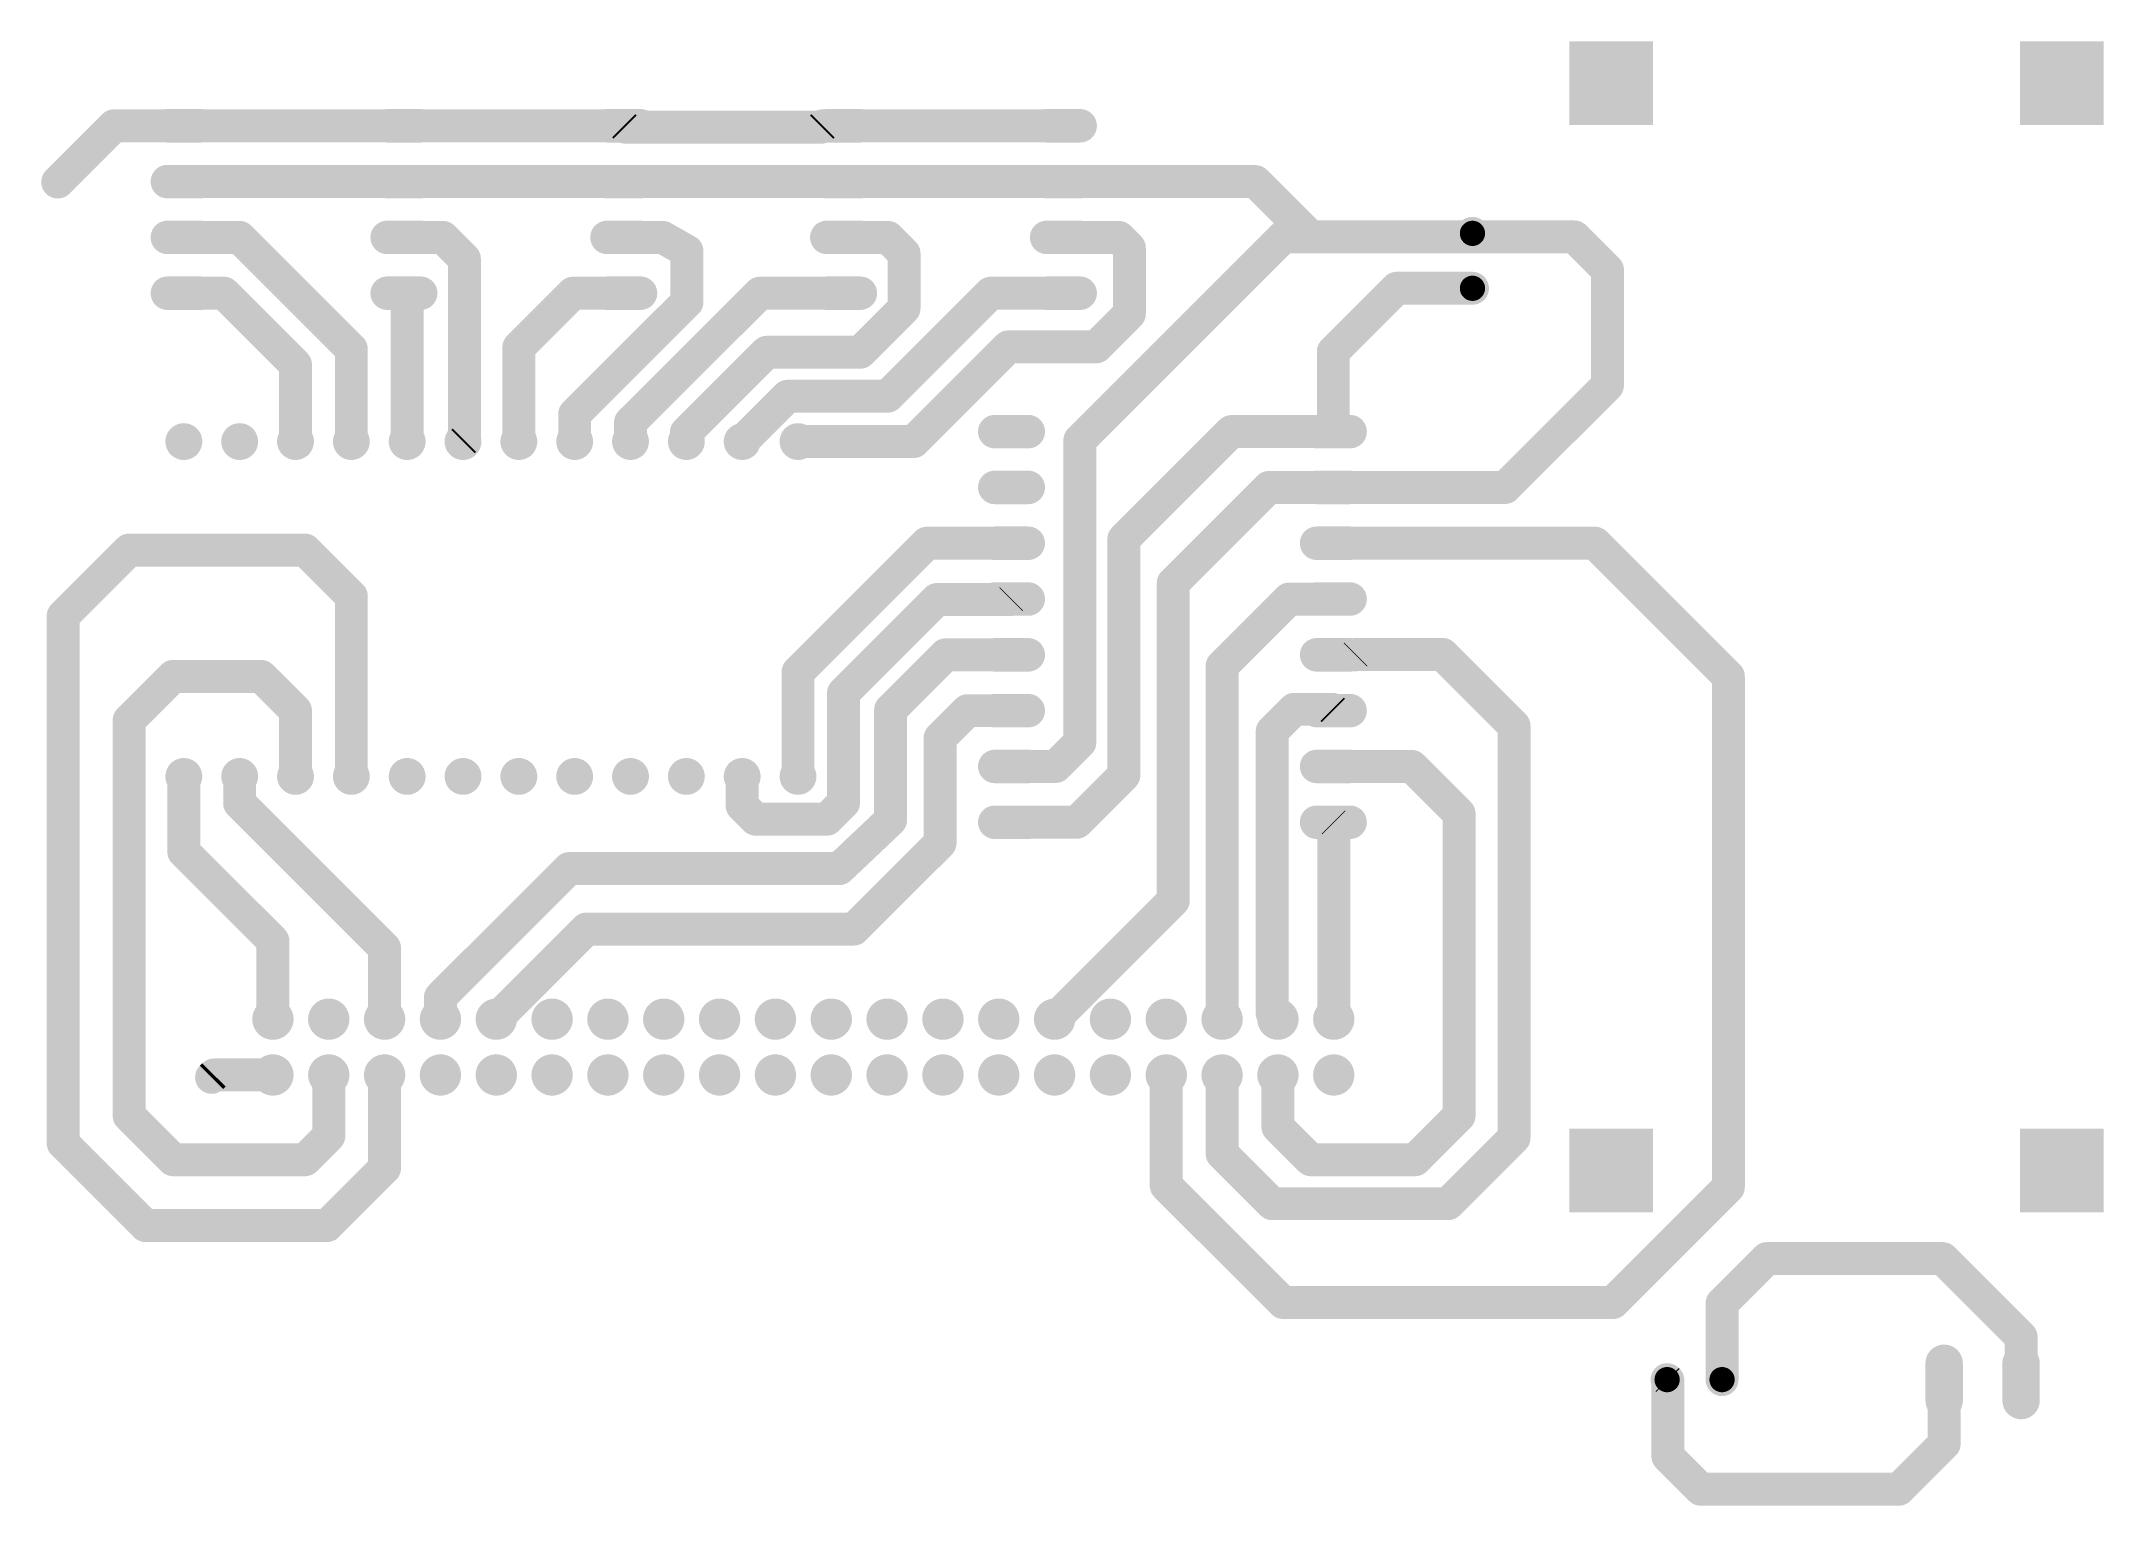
# Model space of a CAD drawing. Extents: x 3.5 to 97.3, y 1 to 67.7.
import ezdxf

# ---------------------------------------------------------------- set-up
doc = ezdxf.new("R2010")
doc.units = 0
for name, color, linetype in [('1', 12, 'CONTINUOUS'), ('17', 122, 'CONTINUOUS'), ('18', 122, 'CONTINUOUS')]:
    doc.layers.add(name, color=color, linetype=linetype)

# ---------------------------------------------------------------- blocks, each defined once
blk = doc.blocks.new('LONGP100')
at = {"const_width": 1}
blk.add_lwpolyline([(-0.5, 0), (0.5, 0)], dxfattribs=at)
at = {"const_width": 0.5}
for points in [[(-0.5, 0.25, 1), (-0.5, -0.25)], [(0.5, -0.25, 1), (0.5, 0.25)]]:
    blk.add_lwpolyline(points, format="xyb", dxfattribs=at)
blk = doc.blocks.new('ROUNDP')
at = {"const_width": 0.5}
blk.add_lwpolyline([(0, -0.25, 1), (0, 0.25, 1), (0, -0.25)], format="xyb", dxfattribs=at)
blk = doc.blocks.new('SQUAREP')
blk.add_solid([(-0.5, -0.5), (0.5, -0.5), (-0.5, 0.5), (0.5, 0.5)])
blk = doc.blocks.new('ROUNDV')
at = {"const_width": 0.5}
blk.add_lwpolyline([(0, -0.25, 1), (0, 0.25, 1), (0, -0.25)], format="xyb", dxfattribs=at)

msp = doc.modelspace()

# ---------------------------------------------------------------- linework, layer by layer
at = {"layer": '1', "const_width": 1.5}
for points in [[(4.25, 61.25), (6.81, 63.81)], [(6.81, 63.81), (10, 63.81)], [(20, 63.81), (10, 63.81)], [(30, 63.81), (20, 63.81)], [(30.06, 63.75), (30, 63.81)], [(39, 63.75), (30.06, 63.75)], [(39.06, 63.81), (39, 63.75)], [(50, 63.81), (39.06, 63.81)], [(20, 61.27), (10, 61.27)], [(30, 61.27), (20, 61.27)], [(40, 61.27), (30, 61.27)], [(50, 61.27), (40, 61.27)], [(50, 61.27), (58.73, 61.27)], [(58.73, 61.27), (61.25, 58.75)], [(10, 58.73), (12.52, 58.73)], [(12.52, 58.73), (17.6065, 53.6435)], [(20, 58.73), (21.77, 58.73)], [(21.77, 58.73), (22.75, 57.75)], [(30, 58.73), (31.77, 58.73)], [(31.77, 58.73), (32.875, 58.104)], [(40, 58.73), (42.02, 58.73)], [(42.02, 58.73), (42.75, 58)], [(50, 58.73), (52.52, 58.73)], [(50.75, 49.5), (60, 58.75)], [(52.52, 58.73), (53, 58.25)], [(60, 58.75), (61.25, 58.75)], [(61.25, 58.75), (68.4451, 58.75)], [(68.4451, 58.75), (68.609, 58.9139)], [(73.25, 58.75), (68.4451, 58.75)], [(74.75, 57.25), (73.25, 58.75)], [(22.75, 57.75), (22.75, 49.5002)], [(32.875, 58.104), (32.875, 55.7888)], [(42.75, 58), (42.75, 55.5)], [(53, 58.25), (53, 55.25)], [(74.75, 52), (74.75, 57.25)], [(10, 56.19), (11.81, 56.19)], [(11.81, 56.19), (15.0665, 52.9335)], [(20, 56.19), (20.1465, 56.0435)], [(20.1465, 56.0435), (20.1465, 49.4367)], [(25.2265, 53.7265), (27.69, 56.19)], [(27.69, 56.19), (30, 56.19)], [(32.875, 55.7888), (27.7665, 50.6803)], [(30.3065, 50.3065), (36.19, 56.19)], [(36.19, 56.19), (40, 56.19)], [(42, 51.5), (46.69, 56.19)], [(46.69, 56.19), (50, 56.19)], [(62.2803, 53.5303), (65.1639, 56.4139)], [(65.1639, 56.4139), (68.609, 56.4139)], [(42.75, 55.5), (40.75, 53.5)], [(53, 55.25), (51.5, 53.75)], [(25.2265, 49.4367), (25.2265, 53.7265)], [(47.5, 53.75), (43.1867, 49.4367)], [(51.5, 53.75), (47.5, 53.75)], [(15.0665, 52.9335), (15.0665, 49.4393)], [(17.6065, 53.6435), (17.6065, 49.4367)], [(36.5, 53.5), (32.8465, 49.8465)], [(40.75, 53.5), (36.5, 53.5)], [(62.2803, 49.89), (62.2803, 53.5303)], [(70.1, 47.35), (74.75, 52)], [(35.3865, 49.4367), (37.4498, 51.5)], [(37.4498, 51.5), (42, 51.5)], [(27.7665, 50.6803), (27.7665, 49.4367)], [(30.3065, 49.4367), (30.3065, 50.3065)], [(22.75, 49.5002), (22.6865, 49.4367)], [(32.8465, 49.8465), (32.8465, 49.4367)], [(43.1867, 49.4367), (37.9265, 49.4367)], [(50.75, 35.75), (50.75, 49.5)], [(52.75, 45), (57.64, 49.89)], [(57.64, 49.89), (62.2803, 49.89)], [(55, 43), (59.35, 47.35)], [(59.35, 47.35), (62.2803, 47.35)], [(62.2803, 47.35), (70.1, 47.35)], [(4.5, 41.5), (7.5, 44.5)], [(7.5, 44.5), (15.5, 44.5)], [(15.5, 44.5), (17.6065, 42.3935)], [(43.3649, 44.3851), (37.9265, 38.9467)], [(43.7898, 44.81), (43.3649, 44.3851)], [(47.6397, 44.81), (43.7898, 44.81)], [(52.75, 45), (52.75, 34.25)], [(74.19, 44.81), (62.2803, 44.81)], [(80.25, 38.75), (74.19, 44.81)], [(55, 28.5483), (55, 43)], [(4.5, 17.5), (4.5, 41.5)], [(17.6065, 42.3935), (17.6065, 34.1967)], [(44.2493, 42.2493), (40, 38)], [(47.619, 42.2493), (44.2493, 42.2493)], [(47.6397, 42.27), (47.619, 42.2493)], [(57.2193, 39.2193), (60.27, 42.27)], [(60.27, 42.27), (62.2803, 42.27)], [(44.6397, 39.73), (42.1397, 37.23)], [(47.6397, 39.73), (44.6397, 39.73)], [(63.2803, 39.73), (62.2803, 39.73)], [(63.3003, 39.75), (63.2803, 39.73)], [(67.25, 39.75), (63.3003, 39.75)], [(70.5, 36.5), (67.25, 39.75)], [(7.5, 36.75), (9.5, 38.75)], [(9.5, 38.75), (13.5, 38.75)], [(13.5, 38.75), (15.0665, 37.1835)], [(37.9265, 38.9467), (37.9265, 34.1967)], [(57.2193, 23.1476), (57.2193, 39.2193)], [(80.25, 15.5), (80.25, 38.75)], [(40, 38), (40, 33)], [(15.0665, 37.1835), (15.0665, 34.1967)], [(42.1397, 37.23), (42.1397, 32.2113)], [(45.6397, 37.19), (44.3897, 35.94)], [(47.6397, 37.19), (45.6397, 37.19)], [(59.5, 36.25), (60.5, 37.25)], [(60.5, 37.25), (62.2203, 37.25)], [(62.2203, 37.25), (62.2803, 37.19)], [(7.5, 18.75), (7.5, 36.75)], [(44.3897, 35.94), (44.3897, 31.1682)], [(59.5, 23.4069), (59.5, 36.25)], [(70.5, 17.75), (70.5, 36.5)], [(49.65, 34.65), (50.75, 35.75)], [(9.9865, 30.7635), (9.9865, 34.1967)], [(12.5265, 32.9735), (12.5265, 34.1967)], [(35.3865, 34.1967), (35.3865, 32.8635)], [(47.6397, 34.65), (49.65, 34.65)], [(50.61, 32.11), (52.75, 34.25)], [(65.85, 34.65), (62.2803, 34.65)], [(68, 32.5), (65.85, 34.65)], [(19.1193, 26.3807), (12.5265, 32.9735)], [(35.3865, 32.8635), (36, 32.25)], [(36, 32.25), (39.25, 32.25)], [(40, 33), (39.25, 32.25)], [(42.1397, 32.2113), (39.8056, 30)], [(47.6397, 32.11), (50.61, 32.11)], [(62.2993, 32.091), (62.2803, 32.11)], [(62.2993, 23.1476), (62.2993, 32.091)], [(68, 18.75), (68, 32.5)], [(44.3897, 31.1682), (40.4715, 27.25)], [(14.0393, 26.7107), (9.9865, 30.7635)], [(27.5117, 30), (21.6593, 24.1476)], [(27.5117, 30), (39.8056, 30)], [(49.5993, 23.1476), (55, 28.5483)], [(14.0393, 23.1476), (14.0393, 26.7107)], [(24.1993, 23.1476), (28.3017, 27.25)], [(40.4715, 27.25), (28.3017, 27.25)], [(19.1193, 23.1476), (19.1193, 26.3807)], [(21.6593, 23.1476), (21.6593, 24.1476)], [(59.7593, 23.1476), (59.5, 23.4069)], [(11.3576, 20.6076), (11.25, 20.5)], [(14.0393, 20.6076), (11.3576, 20.6076)], [(16.5793, 20.6076), (16.5793, 17.8293)], [(19.1193, 20.6076), (19.1193, 16.3693)], [(54.6793, 20.6076), (54.6793, 15.5707)], [(57.2193, 20.6076), (57.2193, 17.0307)], [(59.7593, 20.6076), (59.7593, 18.2407)], [(9.5, 16.75), (7.5, 18.75)], [(59.7593, 18.2407), (61.25, 16.75)], [(66, 16.75), (68, 18.75)], [(8.25, 13.75), (4.5, 17.5)], [(16.5793, 17.8293), (15.5, 16.75)], [(67.5, 14.75), (70.5, 17.75)], [(15.5, 16.75), (9.5, 16.75)], [(19.1193, 16.3693), (16.5, 13.75)], [(57.2193, 17.0307), (59.5, 14.75)], [(61.25, 16.75), (66, 16.75)], [(54.6793, 15.5707), (60, 10.25)], [(75, 10.25), (80.25, 15.5)], [(59.5, 14.75), (67.5, 14.75)], [(16.5, 13.75), (8.25, 13.75)], [(79.9633, 10.2133), (82, 12.25)], [(82, 12.25), (90, 12.25)], [(90, 12.25), (93.5673, 8.6827)], [(60, 10.25), (75, 10.25)], [(79.9633, 6.7414), (79.9633, 10.2133)], [(93.5673, 8.6827), (93.5673, 6.6387)], [(77.4633, 6.7414), (77.5, 6.7047)], [(77.5, 6.7047), (77.5, 3.25)], [(90.0673, 3.8173), (90.0673, 6.6387)], [(77.5, 3.25), (79, 1.75)], [(88, 1.75), (90.0673, 3.8173)], [(79, 1.75), (88, 1.75)]]:
    msp.add_lwpolyline(points, dxfattribs=at)
at = {"layer": '1', "const_width": 0.75}
for points in [[(6.81, 64.185, 1), (6.81, 63.435)], [(7.0752, 63.5448, 1), (6.5448, 64.0752)], [(10, 64.185, 1), (10, 63.435)], [(10, 63.435, 1), (10, 64.185)], [(20, 64.185, 1), (20, 63.435)], [(20, 63.435, 1), (20, 64.185)], [(30.2652, 64.0752, 1), (29.7348, 63.5448)], [(30.06, 64.125, 1), (30.06, 63.375)], [(29.7948, 63.4848, 1), (30.3252, 64.0152)], [(30, 63.435, 1), (30, 64.185)], [(38.7348, 64.0152, 1), (39.2652, 63.4848)], [(39.06, 64.185, 1), (39.06, 63.435)], [(39.3252, 63.5448, 1), (38.7948, 64.0752)], [(39, 63.375, 1), (39, 64.125)], [(50, 63.435, 1), (50, 64.185)], [(10, 61.645, 1), (10, 60.895)], [(20, 61.645, 1), (20, 60.895)], [(20, 60.895, 1), (20, 61.645)], [(30, 61.645, 1), (30, 60.895)], [(30, 60.895, 1), (30, 61.645)], [(40, 61.645, 1), (40, 60.895)], [(40, 60.895, 1), (40, 61.645)], [(50, 61.645, 1), (50, 60.895)], [(50, 60.895, 1), (50, 61.645)], [(58.9952, 61.5352, 1), (58.4648, 61.0048)], [(58.73, 60.895, 1), (58.73, 61.645)], [(3.9848, 61.5152, 1), (4.5152, 60.9848)], [(10, 59.105, 1), (10, 58.355)], [(12.7852, 58.9952, 1), (12.2548, 58.4648)], [(12.52, 58.355, 1), (12.52, 59.105)], [(20, 59.105, 1), (20, 58.355)], [(22.0352, 58.9952, 1), (21.5048, 58.4648)], [(21.77, 58.355, 1), (21.77, 59.105)], [(30, 59.105, 1), (30, 58.355)], [(31.9548, 59.0563, 1), (31.5852, 58.4037)], [(31.77, 58.355, 1), (31.77, 59.105)], [(40, 59.105, 1), (40, 58.355)], [(42.2852, 58.9952, 1), (41.7548, 58.4648)], [(42.02, 58.355, 1), (42.02, 59.105)], [(50, 59.105, 1), (50, 58.355)], [(52.7852, 58.9952, 1), (52.2548, 58.4648)], [(52.52, 58.355, 1), (52.52, 59.105)], [(60, 59.125, 1), (60, 58.375)], [(60.2652, 58.4848, 1), (59.7348, 59.0152)], [(61.25, 59.125, 1), (61.25, 58.375)], [(60.9848, 58.4848, 1), (61.5152, 59.0152)], [(61.25, 58.375, 1), (61.25, 59.125)], [(68.4451, 59.125, 1), (68.4451, 58.375)], [(68.1799, 59.0152, 1), (68.7103, 58.4848)], [(68.8742, 58.6487, 1), (68.3438, 59.1791)], [(68.4451, 58.375, 1), (68.4451, 59.125)], [(73.5152, 59.0152, 1), (72.9848, 58.4848)], [(73.25, 58.375, 1), (73.25, 59.125)], [(23.125, 57.75, 1), (22.375, 57.75)], [(22.4848, 57.4848, 1), (23.0152, 58.0152)], [(33.25, 58.104, 1), (32.5, 58.104)], [(32.6902, 57.7778, 1), (33.0598, 58.4303)], [(43.125, 58, 1), (42.375, 58)], [(42.4848, 57.7348, 1), (43.0152, 58.2652)], [(53.375, 58.25, 1), (52.625, 58.25)], [(52.7348, 57.9848, 1), (53.2652, 58.5152)], [(75.125, 57.25, 1), (74.375, 57.25)], [(74.4848, 56.9848, 1), (75.0152, 57.5152)], [(10, 56.565, 1), (10, 55.815)], [(12.0752, 56.4552, 1), (11.5448, 55.9248)], [(11.81, 55.815, 1), (11.81, 56.565)], [(20.2652, 56.4552, 1), (19.7348, 55.9248)], [(20.5215, 56.0435, 1), (19.7715, 56.0435)], [(19.8813, 55.7783, 1), (20.4117, 56.3087)], [(27.69, 56.565, 1), (27.69, 55.815)], [(27.9552, 55.9248, 1), (27.4248, 56.4552)], [(30, 55.815, 1), (30, 56.565)], [(33.1402, 55.5236, 1), (32.6098, 56.054)], [(36.19, 56.565, 1), (36.19, 55.815)], [(36.4552, 55.9248, 1), (35.9248, 56.4552)], [(40, 55.815, 1), (40, 56.565)], [(46.69, 56.565, 1), (46.69, 55.815)], [(46.9552, 55.9248, 1), (46.4248, 56.4552)], [(50, 55.815, 1), (50, 56.565)], [(65.1639, 56.7889, 1), (65.1639, 56.0389)], [(65.4291, 56.1487, 1), (64.8987, 56.6791)], [(68.609, 56.0389, 1), (68.609, 56.7889)], [(32.5, 55.7888, 1), (33.25, 55.7888)], [(42.375, 55.5, 1), (43.125, 55.5)], [(43.0152, 55.2348, 1), (42.4848, 55.7652)], [(52.625, 55.25, 1), (53.375, 55.25)], [(53.2652, 54.9848, 1), (52.7348, 55.5152)], [(25.6015, 53.7265, 1), (24.8515, 53.7265)], [(47.5, 54.125, 1), (47.5, 53.375)], [(47.7652, 53.4848, 1), (47.2348, 54.0152)], [(51.5, 53.375, 1), (51.5, 54.125)], [(15.4415, 52.9335, 1), (14.6915, 52.9335)], [(14.8013, 52.6683, 1), (15.3317, 53.1987)], [(17.9815, 53.6435, 1), (17.2315, 53.6435)], [(17.3413, 53.3783, 1), (17.8717, 53.9087)], [(24.9613, 53.9917, 1), (25.4917, 53.4613)], [(36.5, 53.875, 1), (36.5, 53.125)], [(36.7652, 53.2348, 1), (36.2348, 53.7652)], [(40.4848, 53.7652, 1), (41.0152, 53.2348)], [(40.75, 53.125, 1), (40.75, 53.875)], [(51.2348, 54.0152, 1), (51.7652, 53.4848)], [(62.6553, 53.5303, 1), (61.9053, 53.5303)], [(62.0151, 53.7955, 1), (62.5455, 53.2651)], [(75.0152, 51.7348, 1), (74.4848, 52.2652)], [(37.4498, 51.875, 1), (37.4498, 51.125)], [(37.715, 51.2348, 1), (37.1846, 51.7652)], [(41.7348, 51.7652, 1), (42.2652, 51.2348)], [(42, 51.125, 1), (42, 51.875)], [(74.375, 52, 1), (75.125, 52)], [(28.1415, 50.6803, 1), (27.3915, 50.6803)], [(27.5013, 50.9455, 1), (28.0317, 50.4151)], [(30.6815, 50.3065, 1), (29.9315, 50.3065)], [(30.0413, 50.5717, 1), (30.5717, 50.0413)], [(14.6915, 49.4393, 1), (15.4415, 49.4393)], [(17.2315, 49.4367, 1), (17.9815, 49.4367)], [(19.7715, 49.4367, 1), (20.5215, 49.4367)], [(22.4213, 49.7019, 1), (22.9517, 49.1715)], [(22.375, 49.5002, 1), (23.125, 49.5002)], [(23.0152, 49.235, 1), (22.4848, 49.7654)], [(24.8515, 49.4367, 1), (25.6015, 49.4367)], [(27.3915, 49.4367, 1), (28.1415, 49.4367)], [(29.9315, 49.4367, 1), (30.6815, 49.4367)], [(33.2215, 49.8465, 1), (32.4715, 49.8465)], [(32.5813, 50.1117, 1), (33.1117, 49.5813)], [(32.4715, 49.4367, 1), (33.2215, 49.4367)], [(35.1213, 49.7019, 1), (35.6517, 49.1715)], [(37.9265, 49.8117, 1), (37.9265, 49.0617)], [(42.9215, 49.7019, 1), (43.4519, 49.1715)], [(43.1867, 49.0617, 1), (43.1867, 49.8117)], [(51.125, 49.5, 1), (50.375, 49.5)], [(50.4848, 49.7652, 1), (51.0152, 49.2348)], [(57.64, 50.265, 1), (57.64, 49.515)], [(57.9052, 49.6248, 1), (57.3748, 50.1552)], [(61.9053, 49.89, 1), (62.6553, 49.89)], [(62.2803, 49.515, 1), (62.2803, 50.265)], [(59.35, 47.725, 1), (59.35, 46.975)], [(59.6152, 47.0848, 1), (59.0848, 47.6152)], [(62.2803, 47.725, 1), (62.2803, 46.975)], [(62.2803, 46.975, 1), (62.2803, 47.725)], [(69.8348, 47.6152, 1), (70.3652, 47.0848)], [(70.1, 46.975, 1), (70.1, 47.725)], [(7.5, 44.875, 1), (7.5, 44.125)], [(7.7652, 44.2348, 1), (7.2348, 44.7652)], [(15.7652, 44.7652, 1), (15.2348, 44.2348)], [(15.5, 44.125, 1), (15.5, 44.875)], [(43.6301, 44.1199, 1), (43.0997, 44.6503)], [(43.7898, 45.185, 1), (43.7898, 44.435)], [(44.055, 44.5448, 1), (43.5246, 45.0752)], [(47.6397, 44.435, 1), (47.6397, 45.185)], [(53.125, 45, 1), (52.375, 45)], [(52.4848, 45.2652, 1), (53.0152, 44.7348)], [(62.2803, 45.185, 1), (62.2803, 44.435)], [(74.4552, 45.0752, 1), (73.9248, 44.5448)], [(74.19, 44.435, 1), (74.19, 45.185)], [(43.0997, 44.6503, 1), (43.6301, 44.1199)], [(55.375, 43, 1), (54.625, 43)], [(54.7348, 43.2652, 1), (55.2652, 42.7348)], [(4.875, 41.5, 1), (4.125, 41.5)], [(17.9815, 42.3935, 1), (17.2315, 42.3935)], [(17.3413, 42.1283, 1), (17.8717, 42.6587)], [(44.2493, 42.6243, 1), (44.2493, 41.8743)], [(44.5145, 41.9842, 1), (43.9842, 42.5145)], [(47.3539, 42.5145, 1), (47.8842, 41.9842)], [(47.9049, 42.0048, 1), (47.3745, 42.5352)], [(47.619, 41.8743, 1), (47.619, 42.6243)], [(60.27, 42.645, 1), (60.27, 41.895)], [(60.5352, 42.0048, 1), (60.0048, 42.5352)], [(62.2803, 41.895, 1), (62.2803, 42.645)], [(4.2348, 41.7652, 1), (4.7652, 41.2348)], [(44.6397, 40.105, 1), (44.6397, 39.355)], [(44.9049, 39.4648, 1), (44.3745, 39.9952)], [(47.6397, 39.355, 1), (47.6397, 40.105)], [(62.2803, 40.105, 1), (62.2803, 39.355)], [(63.0151, 39.9952, 1), (63.5455, 39.4648)], [(63.3003, 40.125, 1), (63.3003, 39.375)], [(63.5655, 39.4848, 1), (63.0351, 40.0152)], [(63.2803, 39.355, 1), (63.2803, 40.105)], [(67.5152, 40.0152, 1), (66.9848, 39.4848)], [(67.25, 39.375, 1), (67.25, 40.125)], [(9.5, 39.125, 1), (9.5, 38.375)], [(9.7652, 38.4848, 1), (9.2348, 39.0152)], [(13.7652, 39.0152, 1), (13.2348, 38.4848)], [(13.5, 38.375, 1), (13.5, 39.125)], [(38.3015, 38.9467, 1), (37.5515, 38.9467)], [(37.6613, 39.2119, 1), (38.1917, 38.6815)], [(57.5943, 39.2193, 1), (56.8443, 39.2193)], [(56.9541, 39.4845, 1), (57.4845, 38.9541)], [(80.625, 38.75, 1), (79.875, 38.75)], [(40.375, 38, 1), (39.625, 38)], [(39.7348, 38.2652, 1), (40.2652, 37.7348)], [(79.9848, 38.4848, 1), (80.5152, 39.0152)], [(15.4415, 37.1835, 1), (14.6915, 37.1835)], [(14.8013, 36.9183, 1), (15.3317, 37.4487)], [(42.5147, 37.23, 1), (41.7647, 37.23)], [(41.8745, 37.4952, 1), (42.4049, 36.9648)], [(45.6397, 37.565, 1), (45.6397, 36.815)], [(45.9049, 36.9248, 1), (45.3745, 37.4552)], [(47.6397, 36.815, 1), (47.6397, 37.565)], [(60.5, 37.625, 1), (60.5, 36.875)], [(60.7652, 36.9848, 1), (60.2348, 37.5152)], [(62.4855, 37.5152, 1), (61.9551, 36.9848)], [(62.0151, 36.9248, 1), (62.5455, 37.4552)], [(62.2203, 36.875, 1), (62.2203, 37.625)], [(7.875, 36.75, 1), (7.125, 36.75)], [(7.2348, 37.0152, 1), (7.7652, 36.4848)], [(44.7647, 35.94, 1), (44.0147, 35.94)], [(59.875, 36.25, 1), (59.125, 36.25)], [(59.2348, 36.5152, 1), (59.7652, 35.9848)], [(70.875, 36.5, 1), (70.125, 36.5)], [(70.2348, 36.2348, 1), (70.7652, 36.7652)], [(44.1245, 36.2052, 1), (44.6549, 35.6748)], [(50.375, 35.75, 1), (51.125, 35.75)], [(51.0152, 35.4848, 1), (50.4848, 36.0152)], [(10.3615, 34.1967, 1), (9.6115, 34.1967)], [(12.9015, 34.1967, 1), (12.1515, 34.1967)], [(35.7615, 34.1967, 1), (35.0115, 34.1967)], [(47.6397, 35.025, 1), (47.6397, 34.275)], [(49.3848, 34.9152, 1), (49.9152, 34.3848)], [(49.65, 34.275, 1), (49.65, 35.025)], [(53.0152, 33.9848, 1), (52.4848, 34.5152)], [(62.2803, 35.025, 1), (62.2803, 34.275)], [(66.1152, 34.9152, 1), (65.5848, 34.3848)], [(65.85, 34.275, 1), (65.85, 35.025)], [(14.6915, 34.1967, 1), (15.4415, 34.1967)], [(17.2315, 34.1967, 1), (17.9815, 34.1967)], [(37.5515, 34.1967, 1), (38.3015, 34.1967)], [(52.375, 34.25, 1), (53.125, 34.25)], [(12.7917, 33.2387, 1), (12.2613, 32.7083)], [(12.1515, 32.9735, 1), (12.9015, 32.9735)], [(35.6517, 33.1287, 1), (35.1213, 32.5983)], [(35.0115, 32.8635, 1), (35.7615, 32.8635)], [(36, 32.625, 1), (36, 31.875)], [(35.7348, 31.9848, 1), (36.2652, 32.5152)], [(38.9848, 32.5152, 1), (39.5152, 31.9848)], [(39.25, 31.875, 1), (39.25, 32.625)], [(39.625, 33, 1), (40.375, 33)], [(40.2652, 32.7348, 1), (39.7348, 33.2652)], [(42.3976, 31.9391, 1), (41.8818, 32.4835)], [(47.6397, 32.485, 1), (47.6397, 31.735)], [(50.61, 31.735, 1), (50.61, 32.485)], [(62.5455, 32.3752, 1), (62.0151, 31.8448)], [(62.6743, 32.091, 1), (61.9243, 32.091)], [(68.375, 32.5, 1), (67.625, 32.5)], [(67.7348, 32.2348, 1), (68.2652, 32.7652)], [(41.7647, 32.2113, 1), (42.5147, 32.2113)], [(44.6549, 30.903, 1), (44.1245, 31.4334)], [(50.3448, 32.3752, 1), (50.8752, 31.8448)], [(62.0341, 31.8258, 1), (62.5645, 32.3562)], [(10.2517, 31.0287, 1), (9.7213, 30.4983)], [(9.6115, 30.7635, 1), (10.3615, 30.7635)], [(44.0147, 31.1682, 1), (44.7647, 31.1682)], [(27.5117, 30.375, 1), (27.5117, 29.625)], [(27.7769, 29.7348, 1), (27.2465, 30.2652)], [(39.5477, 30.2722, 1), (40.0635, 29.7278)], [(39.8056, 29.625, 1), (39.8056, 30.375)], [(55.2652, 28.2831, 1), (54.7348, 28.8135)], [(54.625, 28.5483, 1), (55.375, 28.5483)], [(14.4143, 26.7107, 1), (13.6643, 26.7107)], [(13.7741, 26.4455, 1), (14.3045, 26.9759)], [(28.3017, 27.625, 1), (28.3017, 26.875)], [(28.5669, 26.9848, 1), (28.0365, 27.5152)], [(40.2063, 27.5152, 1), (40.7367, 26.9848)], [(40.4715, 26.875, 1), (40.4715, 27.625)], [(19.4943, 26.3807, 1), (18.7443, 26.3807)], [(18.8541, 26.1155, 1), (19.3845, 26.6459)], [(22.0343, 24.1476, 1), (21.2843, 24.1476)], [(21.3941, 24.4128, 1), (21.9245, 23.8824)], [(13.6643, 23.1476, 1), (14.4143, 23.1476)], [(18.7443, 23.1476, 1), (19.4943, 23.1476)], [(21.2843, 23.1476, 1), (22.0343, 23.1476)], [(23.9341, 23.4128, 1), (24.4645, 22.8824)], [(49.3341, 23.4128, 1), (49.8645, 22.8824)], [(56.8443, 23.1476, 1), (57.5943, 23.1476)], [(59.7652, 23.6721, 1), (59.2348, 23.1417)], [(59.125, 23.4069, 1), (59.875, 23.4069)], [(59.4941, 22.8824, 1), (60.0245, 23.4128)], [(61.9243, 23.1476, 1), (62.6743, 23.1476)], [(10.9848, 20.7652, 1), (11.5152, 20.2348)], [(11.3576, 20.9826, 1), (11.3576, 20.2326)], [(11.6228, 20.3424, 1), (11.0924, 20.8728)], [(14.0393, 20.2326, 1), (14.0393, 20.9826)], [(16.9543, 20.6076, 1), (16.2043, 20.6076)], [(19.4943, 20.6076, 1), (18.7443, 20.6076)], [(55.0543, 20.6076, 1), (54.3043, 20.6076)], [(57.5943, 20.6076, 1), (56.8443, 20.6076)], [(60.1343, 20.6076, 1), (59.3843, 20.6076)], [(7.7652, 19.0152, 1), (7.2348, 18.4848)], [(7.125, 18.75, 1), (7.875, 18.75)], [(60.0245, 18.5059, 1), (59.4941, 17.9755)], [(67.625, 18.75, 1), (68.375, 18.75)], [(68.2652, 18.4848, 1), (67.7348, 19.0152)], [(4.7652, 17.7652, 1), (4.2348, 17.2348)], [(4.125, 17.5, 1), (4.875, 17.5)], [(16.2043, 17.8293, 1), (16.9543, 17.8293)], [(16.8445, 17.5641, 1), (16.3141, 18.0945)], [(59.3843, 18.2407, 1), (60.1343, 18.2407)], [(70.125, 17.75, 1), (70.875, 17.75)], [(70.7652, 17.4848, 1), (70.2348, 18.0152)], [(9.5, 17.125, 1), (9.5, 16.375)], [(9.2348, 16.4848, 1), (9.7652, 17.0152)], [(15.2348, 17.0152, 1), (15.7652, 16.4848)], [(15.5, 16.375, 1), (15.5, 17.125)], [(19.3845, 16.1041, 1), (18.8541, 16.6345)], [(57.4845, 17.2959, 1), (56.9541, 16.7655)], [(56.8443, 17.0307, 1), (57.5943, 17.0307)], [(61.25, 17.125, 1), (61.25, 16.375)], [(60.9848, 16.4848, 1), (61.5152, 17.0152)], [(65.7348, 17.0152, 1), (66.2652, 16.4848)], [(66, 16.375, 1), (66, 17.125)], [(18.7443, 16.3693, 1), (19.4943, 16.3693)], [(54.9445, 15.8359, 1), (54.4141, 15.3055)], [(80.5152, 15.2348, 1), (79.9848, 15.7652)], [(54.3043, 15.5707, 1), (55.0543, 15.5707)], [(59.5, 15.125, 1), (59.5, 14.375)], [(59.2348, 14.4848, 1), (59.7652, 15.0152)], [(67.2348, 15.0152, 1), (67.7652, 14.4848)], [(67.5, 14.375, 1), (67.5, 15.125)], [(79.875, 15.5, 1), (80.625, 15.5)], [(8.25, 14.125, 1), (8.25, 13.375)], [(7.9848, 13.4848, 1), (8.5152, 14.0152)], [(16.2348, 14.0152, 1), (16.7652, 13.4848)], [(16.5, 13.375, 1), (16.5, 14.125)], [(82, 12.625, 1), (82, 11.875)], [(82.2652, 11.9848, 1), (81.7348, 12.5152)], [(90.2652, 12.5152, 1), (89.7348, 11.9848)], [(90, 11.875, 1), (90, 12.625)], [(60, 10.625, 1), (60, 9.875)], [(59.7348, 9.9848, 1), (60.2652, 10.5152)], [(74.7348, 10.5152, 1), (75.2652, 9.9848)], [(75, 9.875, 1), (75, 10.625)], [(80.3383, 10.2133, 1), (79.5883, 10.2133)], [(79.6981, 10.4785, 1), (80.2285, 9.9481)], [(93.9423, 8.6827, 1), (93.1923, 8.6827)], [(93.3021, 8.4175, 1), (93.8325, 8.9479)], [(77.7285, 7.0066, 1), (77.1981, 6.4762)], [(77.875, 6.7047, 1), (77.125, 6.7047)], [(77.2348, 6.4395, 1), (77.7652, 6.9699)], [(79.5883, 6.7414, 1), (80.3383, 6.7414)], [(90.4423, 6.6387, 1), (89.6923, 6.6387)], [(93.1923, 6.6387, 1), (93.9423, 6.6387)], [(77.7652, 3.5152, 1), (77.2348, 2.9848)], [(89.6923, 3.8173, 1), (90.4423, 3.8173)], [(90.3325, 3.5521, 1), (89.8021, 4.0825)], [(77.125, 3.25, 1), (77.875, 3.25)], [(79, 2.125, 1), (79, 1.375)], [(78.7348, 1.4848, 1), (79.2652, 2.0152)], [(87.7348, 2.0152, 1), (88.2652, 1.4848)], [(88, 1.375, 1), (88, 2.125)]]:
    msp.add_lwpolyline(points, format="xyb", dxfattribs=at)

# ---------------------------------------------------------------- block references
at = {"layer": '17'}
for name, p, xscale, yscale, rotation in [('SQUAREP', (74.9228, 65.7537), 3.81, 3.81, 90), ('SQUAREP', (95.4228, 65.7537), 3.81, 3.81, 90), ('ROUNDP', (68.609, 58.9139), 1.148, 1.148, 90), ('ROUNDP', (68.609, 56.4139), 1.148, 1.148, 90), ('ROUNDP', (9.9865, 49.4367), 1.6764, 1.6764, 270), ('ROUNDP', (12.5265, 49.4367), 1.6764, 1.6764, 270), ('ROUNDP', (15.0665, 49.4367), 1.6764, 1.6764, 270), ('ROUNDP', (17.6065, 49.4367), 1.6764, 1.6764, 270), ('ROUNDP', (20.1465, 49.4367), 1.6764, 1.6764, 270), ('ROUNDP', (22.6865, 49.4367), 1.6764, 1.6764, 270), ('ROUNDP', (25.2265, 49.4367), 1.6764, 1.6764, 270), ('ROUNDP', (27.7665, 49.4367), 1.6764, 1.6764, 270), ('ROUNDP', (30.3065, 49.4367), 1.6764, 1.6764, 270), ('ROUNDP', (32.8465, 49.4367), 1.6764, 1.6764, 270), ('ROUNDP', (35.3865, 49.4367), 1.6764, 1.6764, 270), ('ROUNDP', (37.9265, 49.4367), 1.6764, 1.6764, 270), ('ROUNDP', (9.9865, 34.1967), 1.6764, 1.6764, 90), ('ROUNDP', (12.5265, 34.1967), 1.6764, 1.6764, 90), ('ROUNDP', (15.0665, 34.1967), 1.6764, 1.6764, 90), ('ROUNDP', (17.6065, 34.1967), 1.6764, 1.6764, 90), ('ROUNDP', (20.1465, 34.1967), 1.6764, 1.6764, 90), ('ROUNDP', (22.6865, 34.1967), 1.6764, 1.6764, 90), ('ROUNDP', (25.2265, 34.1967), 1.6764, 1.6764, 90), ('ROUNDP', (27.7665, 34.1967), 1.6764, 1.6764, 90), ('ROUNDP', (30.3065, 34.1967), 1.6764, 1.6764, 90), ('ROUNDP', (32.8465, 34.1967), 1.6764, 1.6764, 90), ('ROUNDP', (35.3865, 34.1967), 1.6764, 1.6764, 90), ('ROUNDP', (37.9265, 34.1967), 1.6764, 1.6764, 90), ('SQUAREP', (74.9228, 16.2537), 3.81, 3.81, 90), ('SQUAREP', (95.4228, 16.2537), 3.81, 3.81, 90), ('LONGP100', (90.0673, 6.6387), 1.7, 1.7, 90), ('LONGP100', (93.5673, 6.6387), 1.7, 1.7, 90)]:
    msp.add_blockref(name, p, dxfattribs=dict(at, xscale=xscale, yscale=yscale, rotation=rotation))
for name, p, xscale, yscale in [('LONGP100', (10, 63.81), 1.524, 1.524), ('LONGP100', (20, 63.81), 1.524, 1.524), ('LONGP100', (30, 63.81), 1.524, 1.524), ('LONGP100', (40, 63.81), 1.524, 1.524), ('LONGP100', (50, 63.81), 1.524, 1.524), ('LONGP100', (10, 61.27), 1.524, 1.524), ('LONGP100', (20, 61.27), 1.524, 1.524), ('LONGP100', (30, 61.27), 1.524, 1.524), ('LONGP100', (40, 61.27), 1.524, 1.524), ('LONGP100', (50, 61.27), 1.524, 1.524), ('LONGP100', (10, 58.73), 1.524, 1.524), ('LONGP100', (20, 58.73), 1.524, 1.524), ('LONGP100', (30, 58.73), 1.524, 1.524), ('LONGP100', (40, 58.73), 1.524, 1.524), ('LONGP100', (50, 58.73), 1.524, 1.524), ('LONGP100', (10, 56.19), 1.524, 1.524), ('LONGP100', (20, 56.19), 1.524, 1.524), ('LONGP100', (30, 56.19), 1.524, 1.524), ('LONGP100', (40, 56.19), 1.524, 1.524), ('LONGP100', (50, 56.19), 1.524, 1.524), ('LONGP100', (47.6397, 49.89), 1.524, 1.524), ('LONGP100', (62.2803, 49.89), 1.524, 1.524), ('LONGP100', (47.6397, 47.35), 1.524, 1.524), ('LONGP100', (62.2803, 47.35), 1.524, 1.524), ('LONGP100', (47.6397, 44.81), 1.524, 1.524), ('LONGP100', (62.2803, 44.81), 1.524, 1.524), ('LONGP100', (47.6397, 42.27), 1.524, 1.524), ('LONGP100', (62.2803, 42.27), 1.524, 1.524), ('LONGP100', (47.6397, 39.73), 1.524, 1.524), ('LONGP100', (62.2803, 39.73), 1.524, 1.524), ('LONGP100', (47.6397, 37.19), 1.524, 1.524), ('LONGP100', (62.2803, 37.19), 1.524, 1.524), ('LONGP100', (47.6397, 34.65), 1.524, 1.524), ('LONGP100', (62.2803, 34.65), 1.524, 1.524), ('LONGP100', (47.6397, 32.11), 1.524, 1.524), ('LONGP100', (62.2803, 32.11), 1.524, 1.524), ('ROUNDP', (14.0393, 23.1476), 1.8796, 1.8796), ('ROUNDP', (16.5793, 23.1476), 1.8796, 1.8796), ('ROUNDP', (19.1193, 23.1476), 1.8796, 1.8796), ('ROUNDP', (21.6593, 23.1476), 1.8796, 1.8796), ('ROUNDP', (24.1993, 23.1476), 1.8796, 1.8796), ('ROUNDP', (26.7393, 23.1476), 1.8796, 1.8796), ('ROUNDP', (29.2793, 23.1476), 1.8796, 1.8796), ('ROUNDP', (31.8193, 23.1476), 1.8796, 1.8796), ('ROUNDP', (34.3593, 23.1476), 1.8796, 1.8796), ('ROUNDP', (36.8993, 23.1476), 1.8796, 1.8796), ('ROUNDP', (39.4393, 23.1476), 1.8796, 1.8796), ('ROUNDP', (41.9793, 23.1476), 1.8796, 1.8796), ('ROUNDP', (44.5193, 23.1476), 1.8796, 1.8796), ('ROUNDP', (47.0593, 23.1476), 1.8796, 1.8796), ('ROUNDP', (49.5993, 23.1476), 1.8796, 1.8796), ('ROUNDP', (52.1393, 23.1476), 1.8796, 1.8796), ('ROUNDP', (54.6793, 23.1476), 1.8796, 1.8796), ('ROUNDP', (57.2193, 23.1476), 1.8796, 1.8796), ('ROUNDP', (59.7593, 23.1476), 1.8796, 1.8796), ('ROUNDP', (62.2993, 23.1476), 1.8796, 1.8796), ('ROUNDP', (14.0393, 20.6076), 1.8796, 1.8796), ('ROUNDP', (16.5793, 20.6076), 1.8796, 1.8796), ('ROUNDP', (19.1193, 20.6076), 1.8796, 1.8796), ('ROUNDP', (21.6593, 20.6076), 1.8796, 1.8796), ('ROUNDP', (24.1993, 20.6076), 1.8796, 1.8796), ('ROUNDP', (26.7393, 20.6076), 1.8796, 1.8796), ('ROUNDP', (29.2793, 20.6076), 1.8796, 1.8796), ('ROUNDP', (31.8193, 20.6076), 1.8796, 1.8796), ('ROUNDP', (34.3593, 20.6076), 1.8796, 1.8796), ('ROUNDP', (36.8993, 20.6076), 1.8796, 1.8796), ('ROUNDP', (39.4393, 20.6076), 1.8796, 1.8796), ('ROUNDP', (41.9793, 20.6076), 1.8796, 1.8796), ('ROUNDP', (44.5193, 20.6076), 1.8796, 1.8796), ('ROUNDP', (47.0593, 20.6076), 1.8796, 1.8796), ('ROUNDP', (49.5993, 20.6076), 1.8796, 1.8796), ('ROUNDP', (52.1393, 20.6076), 1.8796, 1.8796), ('ROUNDP', (54.6793, 20.6076), 1.8796, 1.8796), ('ROUNDP', (57.2193, 20.6076), 1.8796, 1.8796), ('ROUNDP', (59.7593, 20.6076), 1.8796, 1.8796), ('ROUNDP', (62.2993, 20.6076), 1.8796, 1.8796), ('ROUNDP', (77.4633, 6.7414), 1.148, 1.148), ('ROUNDP', (79.9633, 6.7414), 1.148, 1.148)]:
    msp.add_blockref(name, p, dxfattribs=dict(at, xscale=xscale, yscale=yscale))
at = {"layer": '18', "xscale": 1.5, "yscale": 1.5}
for p in [(4.25, 61.25), (4.25, 61.25), (11.25, 20.5), (11.25, 20.5)]:
    msp.add_blockref('ROUNDV', p, dxfattribs=at)

doc.saveas('drawing.dxf')
